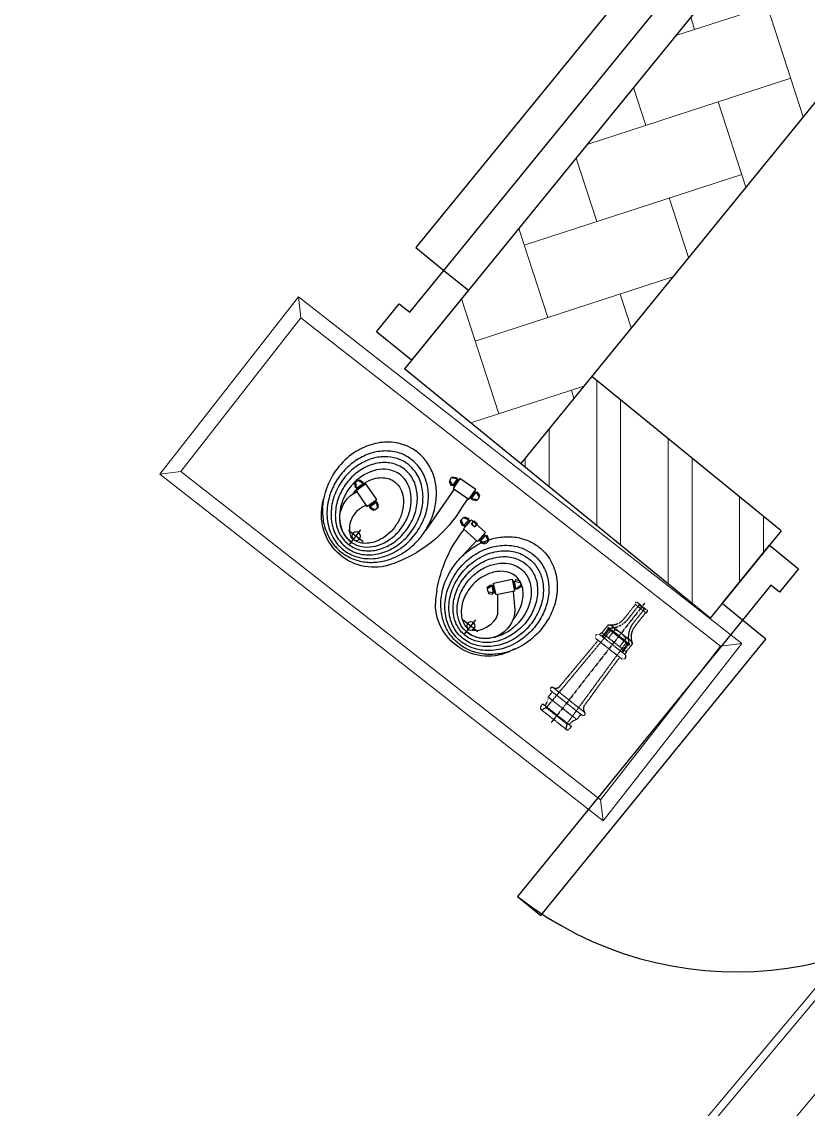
# Model space of a CAD drawing. Header units: inches. Extents: x 257070 to 799932, y -17980 to 269260.
# Drawn here: x 314830 to 315879, y 28275 to 29724 of the extents above; entities that cross this region are included whole.
import ezdxf

# ---------------------------------------------------------------- set-up
doc = ezdxf.new("R2010")
doc.units = ezdxf.units.IN
doc.header["$MEASUREMENT"] = 0
doc.linetypes.add('CENTER', pattern=[2, 1.25, -0.25, 0.25, -0.25])
doc.linetypes.add('HIDDEN', pattern=[0.375, 0.25, -0.125])
doc.layers.add('0-AES-F-HYDRANT PIPE', color=7, linetype='Continuous', lineweight=15, true_color=0xf57247)
for name, color, linetype, lineweight in [('0_AES_DUCT', 53, 'Continuous', 5), ('F--BRICKWALL HATCH', 252, 'Continuous', 20), ('F--BRICKWALL-3', 252, 'Continuous', 30)]:
    doc.layers.add(name, color=color, linetype=linetype, lineweight=lineweight)
for name, color, linetype in [('0_AES_NOZZLE', 7, 'Continuous'), ('0_AES_RRL HOSE PIPE', 7, 'Continuous'), ('basement-1 r.c.c.$0$DSP_R.C.C. HATCH', 253, 'Continuous'), ('DSP_DOOR', 8, 'Continuous')]:
    doc.layers.add(name, color=color, linetype=linetype)

# ---------------------------------------------------------------- blocks, each defined once
blk = doc.blocks.new('L1-L6_STAIRASE BLDG B$0$HB-D12501')
at = {"layer": 'DSP_DOOR', "linetype": 'ByBlock'}
for points in [[(35, 100), (75, 100), (75, 824.9), (35, 824.9)], [(1175, 100), (1215, 100), (1215, 574.9), (1175, 574.9)], [(50, 40), (35, 40), (35, 100), (0, 100), (0, 0), (50, 0)], [(1200, 40), (1215, 40), (1215, 100), (1250, 100), (1250, 0), (1200, 0)]]:
    blk.add_lwpolyline(points, close=True, dxfattribs=at)
for centre, radius, start, end in [((25, 100), 725, 359.999, 89.2098), ((1225, 100), 475, 91.2067, 178.1894)]:
    blk.add_arc(centre, radius, start, end, dxfattribs=at)
blk = doc.blocks.new('A$C18011D2A')
at = {"color": 7, "linetype": 'CENTER'}
blk.add_line((0, 64.3), (0, -103.9), dxfattribs=at)
at = {"color": 7, "linetype": 'HIDDEN'}
for p, q in [((0, 59.9), (-7.3, 59.9)), ((-7.3, 56.9), (-7.3, 38.3)), ((0, 56.9), (-7.3, 56.9)), ((-3.7, 59), (-4.4, 59.9)), ((-3.7, 59), (-3.7, 39.7)), ((3.7, 59), (-3.7, 59)), ((0, 59.9), (7.3, 59.9)), ((0, 56.9), (7.3, 56.9)), ((3.7, 59), (4.4, 59.9)), ((3.7, 59), (3.7, 39.7)), ((7.3, 56.9), (7.3, 38.3)), ((-17.1, 20.6), (-17.1, 9.2)), ((0, 18.3), (-14.7, 18.3)), ((0, 17.1), (-14.7, 17.1)), ((-14.5, -94.4), (-11, 17.1)), ((-14.4, 6.1), (-14.1, 17.1)), ((-13.2, 6.1), (-12.8, 17.2)), ((0, 22), (-12.5, 22)), ((-7.9, 20.6), (-7.9, 9.2)), ((0, 22), (12.5, 22)), ((7.9, 20.6), (7.9, 9.2)), ((13.2, 6.1), (12.8, 17.2)), ((14.4, 6.1), (14.1, 17.1)), ((17.1, 20.6), (17.1, 9.2)), ((-17.7, 9.2), (-17.7, 6.1)), ((0, 9.2), (-17.7, 9.2)), ((0, 6.1), (-17.7, 6.1)), ((0, 0), (-17.7, 0)), ((0, 9.2), (17.7, 9.2)), ((0, 6.1), (17.7, 6.1)), ((0, 0), (17.7, 0)), ((17.7, 9.2), (17.7, 6.1)), ((-17.3, -66.3), (-15.3, -2.5)), ((17.3, -66.3), (15.3, -2.5)), ((0, -72.1), (-22, -72.1)), ((0, -72.1), (22, -72.1)), ((-20.2, -76.4), (-22, -76.4)), ((-20.2, -76.4), (-20.2, -83.8)), ((0, -76.4), (-20.2, -76.4)), ((0, -83.8), (-20.2, -83.8)), ((0, -76.4), (20.2, -76.4)), ((0, -83.8), (20.2, -83.8)), ((20.2, -76.4), (20.2, -83.8)), ((20.2, -76.4), (22, -76.4)), ((-20.2, -93.5), (-20.2, -95.3)), ((0, -93.5), (-20.2, -93.5)), ((-20, -97.4), (-20.2, -95.3)), ((-14.5, -94.4), (-17.2, -99.6)), ((0, -93.5), (20.2, -93.5)), ((14.5, -94.4), (17.2, -99.6)), ((20.2, -93.5), (20.2, -97.2)), ((20.2, -95.5), (20.2, -95.3)), ((0, -99.6), (-17.5, -99.6)), ((0, -99.6), (17.7, -99.6))]:
    blk.add_line(p, q, dxfattribs=at)
at = {"color": 7, "linetype": 'HIDDEN', "ltscale": 1.5}
for p, q in [((0, 18.3), (14.7, 18.3)), ((0, 17.1), (14.7, 17.1)), ((14.5, -94.4), (11, 17.1))]:
    blk.add_line(p, q, dxfattribs=at)
at = {"color": 7, "linetype": 'HIDDEN', "ltscale": 2}
blk.add_line((14.5, -94.4), (-14.5, -94.4), dxfattribs=at)
at = {"color": 7, "linetype": 'HIDDEN'}
for centre, radius, start, end in [((-6.6, 58.4), 1.68, 114.7508, 245.2492), ((6.6, 58.4), 1.68, 294.7508, 65.2492), ((-26.1, 37.1), 18.8, 298.549, 3.6778), ((-30.4, 39.5), 26.8, 307.7938, 1.0065), ((26.1, 37.1), 18.8, 176.3222, 241.451), ((-12.5, 13.8), 8.18, 55.6996, 124.3004), ((-14.7, 17.7), 0.611, 90, 270), ((0, -0.6), 22.6, 69.5852, 110.4148), ((12.5, 13.8), 8.18, 55.6996, 124.3004), ((14.7, 17.7), 0.611, 270, 90), ((-17.7, 3.1), 3.06, 90, 269.9353), ((-17.7, -2.4), 2.45, 358.2007, 89.9353), ((17.7, -2.4), 2.45, 90.0647, 181.7993), ((17.7, 3.1), 3.06, 270.0647, 90), ((-22, -74.3), 2.14, 99.7502, 270), ((-23.4, -66.1), 6.11, 279.7502, 358.2007), ((23.4, -66.1), 6.11, 181.7993, 260.2498), ((22, -74.3), 2.14, 270, 80.2498), ((-34, -93.4), 16.9, 359.7106, 34.9974), ((34, -93.4), 16.9, 145.0026, 180.2894), ((-17.5, -97.2), 2.45, 185.0996, 270), ((17.7, -97.2), 2.45, 270, 0)]:
    blk.add_arc(centre, radius, start, end, dxfattribs=at)
at = {"color": 7, "linetype": 'HIDDEN', "ltscale": 1.5}
blk.add_arc((30.4, 39.5), 26.8, 178.9935, 232.2062, dxfattribs=at)
blk = doc.blocks.new('A$C614B3085')
at = {"color": 7}
for p, q in [((59.2, 175.2), (44.1, 189.4)), ((29.2, 177), (45.7, 163.9)), ((62.3, 174.9), (63.4, 175.8)), ((62.3, 174.8), (67.9, 168.2)), ((62.3, 173.8), (62.8, 174.2)), ((63.4, 175.8), (69.9, 177.6)), ((63.4, 175.8), (69, 169.2)), ((68.4, 178.8), (63.8, 177.4)), ((63.8, 177.4), (64.3, 176)), ((66.7, 168.6), (67.2, 169.1)), ((67.9, 168.2), (69, 169.2)), ((69.2, 177.4), (68.4, 178.8)), ((69, 169.2), (71.9, 175.3)), ((70.7, 169.3), (69.5, 170)), ((71.9, 175.3), (69.9, 177.6)), ((72.9, 173.6), (70.7, 169.3)), ((71.6, 174.6), (72.9, 173.6)), ((40.4, 154.9), (42.5, 159.2)), ((44.2, 159.3), (41.4, 153.2)), ((42.5, 159.2), (43.8, 158.5)), ((45.2, 160.3), (44.2, 159.3)), ((44.2, 159.3), (49.9, 152.8)), ((45.3, 160.3), (50.9, 153.7)), ((46.3, 160.1), (45.8, 159.7)), ((41.7, 153.8), (40.4, 154.9)), ((43.3, 150.9), (41.4, 153.2)), ((49.9, 152.8), (43.3, 150.9)), ((44, 151.1), (44.9, 149.6)), ((44.9, 149.6), (49.4, 151.1)), ((49.4, 151.1), (48.9, 152.4)), ((50.9, 153.7), (49.9, 152.8)), ((50.7, 155), (50.2, 154.6)), ((81, 118), (79.5, 113.4)), ((79.5, 113.4), (80.9, 113)), ((80.6, 112.2), (82.9, 118.4)), ((80.6, 112.2), (89.2, 112.7)), ((80.6, 110.7), (80.6, 112.2)), ((80.6, 110.7), (89.3, 111.3)), ((82.7, 117.8), (81, 118)), ((81.5, 110.1), (81.4, 110.7)), ((86, 118.7), (82.9, 118.4)), ((89.2, 112.7), (86, 118.7)), ((86.3, 118.1), (87.9, 118.5)), ((87.9, 118.5), (90.1, 114.2)), ((88.3, 110.6), (88.2, 111.2)), ((90.1, 114.2), (88.8, 113.6)), ((89.3, 111.3), (89.2, 112.7)), ((78.4, 108.4), (54, 106.4)), ((93.9, 97.4), (89.2, 97.4)), ((89.2, 92.7), (89.2, 97.4)), ((93.9, 92.7), (93.9, 97.4)), ((81.9, 85.3), (83.2, 85.9)), ((84.1, 81.1), (81.9, 85.3)), ((82.5, 88.2), (91.2, 89)), ((82.5, 88.1), (82.7, 86.7)), ((82.7, 86.7), (91.3, 87.6)), ((82.7, 86.7), (86.1, 80.9)), ((83.3, 88.9), (83.3, 88.3)), ((91.3, 87.6), (89.1, 81.1)), ((89.2, 92.7), (93.9, 92.7)), ((90, 89.6), (90.1, 88.9)), ((91, 81.7), (92.4, 86.3)), ((92.4, 86.3), (91.1, 86.6)), ((91.2, 89), (91.3, 87.6)), ((85.8, 81.5), (84.1, 81.1)), ((89.1, 81.1), (86.1, 80.9)), ((89.4, 81.9), (91, 81.7)), ((109.3, 72), (96.9, 72.7)), ((113.2, 81.1), (111.1, 76.8)), ((111.1, 76.8), (112.4, 76.2)), ((111.8, 74), (111.9, 75.4)), ((111.8, 73.9), (120.4, 73.3)), ((111.9, 75.4), (115.2, 81.3)), ((111.9, 75.4), (120.5, 74.8)), ((112.6, 73.2), (112.6, 73.9)), ((114.8, 80.7), (113.2, 81.1)), ((118.2, 81.1), (115.2, 81.3)), ((120.5, 74.8), (118.2, 81.1)), ((118.4, 80.4), (120.1, 80.6)), ((119.3, 72.7), (119.3, 73.4)), ((120.1, 80.6), (121.7, 76.1)), ((121.7, 76.1), (120.3, 75.7)), ((120.4, 73.3), (120.5, 74.8)), ((108.1, 53.6), (52.2, 56.8)), ((109.5, 48.6), (110.8, 49)), ((111.1, 44.1), (109.5, 48.6)), ((110.5, 51.3), (110.4, 49.9)), ((110.4, 49.9), (113, 43.7)), ((110.4, 49.9), (119.1, 49.6)), ((110.5, 51.4), (119.2, 51)), ((111.3, 52), (111.3, 51.4)), ((119.1, 49.6), (116, 43.5)), ((118.1, 51.7), (118.1, 51)), ((120, 48.1), (118.7, 48.7)), ((119.2, 51), (119.1, 49.6)), ((112.7, 44.3), (111.1, 44.1)), ((116, 43.5), (113, 43.7)), ((116.4, 44.2), (118, 43.8)), ((118, 43.8), (120, 48.1)), ((34.3, -2.3), (33.8, -7.1)), ((33.8, -7.1), (35.3, -7.2)), ((36, -2.1), (34.3, -2.3)), ((35.1, -8.1), (36.1, -1.4)), ((35.1, -8.1), (43.4, -5.7)), ((35.5, -9.5), (35.1, -8.1)), ((35.5, -9.5), (43.8, -7)), ((39, -0.5), (36.1, -1.4)), ((36.5, -9.9), (36.3, -9.3)), ((43.4, -5.7), (39, -0.5)), ((39.5, -1.1), (41, -0.3)), ((41, -0.3), (44, -4)), ((43, -8), (42.8, -7.3)), ((44, -4), (42.9, -4.9)), ((43.8, -7), (43.4, -5.7)), ((41.9, -33.9), (43.1, -33)), ((45, -37.6), (41.9, -33.9)), ((42, -30.9), (50.3, -28.4)), ((42, -31), (42.4, -32.4)), ((42.4, -32.4), (50.7, -29.8)), ((42.4, -32.4), (46.9, -37.3)), ((42.6, -30.1), (42.7, -30.7)), ((49.1, -28.1), (49.2, -28.7)), ((50.7, -29.8), (49.8, -36.5)), ((49.9, -35.8), (51.6, -35.6)), ((50.3, -28.4), (50.7, -29.8)), ((52.1, -30.8), (50.7, -30.7)), ((51.6, -35.6), (52.1, -30.8)), ((46.5, -36.8), (45, -37.6)), ((49.8, -36.5), (46.9, -37.3))]:
    blk.add_line(p, q, dxfattribs=at)
at = {"color": 8}
for p, q in [((0, 151.1), (0, 171.8)), ((-11.5, 161.9), (8.8, 161.9)), ((-11.5, 0), (8.8, 0)), ((0, -10.8), (0, 9.9))]:
    blk.add_line(p, q, dxfattribs=at)
at = {"color": 7}
for points in [[(60.3, 176.2), (44.3, 162.6), (52.9, 152.3), (69, 166)], [(79.9, 88.8), (78.3, 109.8), (91.7, 110.9), (93.3, 89.8)], [(108, 52.4), (109.4, 73.4), (122.7, 72.6), (121.4, 51.5)], [(39.6, -31), (33.4, -10.8), (46.3, -6.9), (52.4, -27.1)]]:
    blk.add_lwpolyline(points, close=True, dxfattribs=at)
at = {"color": 8}
for centre in [(0, 161.9), (0, 0)]:
    blk.add_circle(centre, 4.69, dxfattribs=at)
at = {"color": 7}
blk.add_circle((91.5, 95), 2.35, dxfattribs=at)
for centre, radius, start, end in [((31.3, 161.5), 58.4, 111.7317, 231.8736), ((24.7, 162.8), 32.9, 53.9611, 182.5425), ((19.8, 151.2), 27.5, 69.8281, 152.9906), ((78.1, 236.7), 146.8, 241.3271, 270.6707), ((79.8, -72.9), 146.8, 83.2557, 120.2076), ((31, 1), 58.4, 129.6611, 249.803), ((24.5, -0.4), 32.9, 178.9922, 296.4516), ((19.2, 11), 27.5, 208.5441, 302.2974)]:
    blk.add_arc(centre, radius, start, end, dxfattribs=at)
for points, knots in [([(115.3, 171.6), (115.7, 167.3), (115.5, 163.1), (114, 153.9), (112.5, 148.9), (108, 139.5), (105.1, 135.1), (98.2, 127), (94.2, 123.3), (84.9, 116.6), (79.6, 113.7), (69.2, 109.6), (64.3, 108.1), (54.2, 106.2), (49, 105.7), (38.7, 105.8), (33.6, 106.3), (22.1, 108.5), (15.8, 110.6), (4.2, 116.3), (-1.2, 120), (-9.6, 127.8), (-12.9, 131.7), (-18.3, 140.3), (-20.4, 144.9), (-23.5, 155.6), (-24.2, 161.7), (-23.4, 172.8), (-22.3, 177.8), (-18.8, 187.2), (-16.4, 191.7), (-10.5, 200.1), (-7, 204), (3.3, 212.9), (10.8, 217.3), (26.9, 223.5), (35.6, 225.2), (53.1, 225.9), (61.8, 224.9), (76.9, 220.4), (83.3, 217.5), (95, 209.8), (100.1, 205.1), (108.3, 194.5), (111.4, 188.4), (114.4, 178.7), (115, 175.1), (115.3, 171.6)], [0, 0, 0, 0, 0.205288, 0.205288, 0.4535, 0.4535, 0.701712, 0.701712, 0.949924, 0.949924, 1.220448, 1.220448, 1.446987, 1.446987, 1.673525, 1.673525, 1.900064, 1.900064, 2.194662, 2.194662, 2.489261, 2.489261, 2.73148, 2.73148, 2.973698, 2.973698, 3.271684, 3.271684, 3.513214, 3.513214, 3.754744, 3.754744, 3.996273, 3.996273, 4.380273, 4.380273, 4.764273, 4.764273, 5.148273, 5.148273, 5.467203, 5.467203, 5.788091, 5.788091, 6.108979, 6.108979, 6.283185, 6.283185, 6.283185, 6.283185]), ([(104.9, 170.7), (105.3, 166.9), (105.1, 163), (103.1, 151.6), (99.8, 144.2), (91.3, 133), (87, 128.8), (77, 121.7), (71.4, 118.8), (59.4, 114.5), (53.1, 113.2), (39, 112), (31.2, 112.6), (16.4, 116.1), (9.4, 119), (-2.7, 126.8), (-7.9, 131.7), (-15.1, 142), (-17.5, 147.1), (-20.4, 157.8), (-20.8, 163.4), (-19.5, 175.1), (-17.5, 181.2), (-11.2, 192.5), (-6.9, 197.7), (3.5, 206.6), (9.6, 210.2), (21.6, 215.2), (27.4, 216.8), (39.2, 218.5), (45.2, 218.6), (57.1, 217.5), (62.9, 216.2), (73.8, 212.3), (78.9, 209.7), (87.9, 203.3), (91.9, 199.5), (98.4, 191.1), (100.9, 186.5), (103.8, 178), (104.6, 174.4), (104.9, 170.7)], [0, 0, 0, 0, 0.215384, 0.215384, 0.646151, 0.646151, 0.954916, 0.954916, 1.263681, 1.263681, 1.572446, 1.572446, 1.943881, 1.943881, 2.315315, 2.315315, 2.686749, 2.686749, 2.996171, 2.996171, 3.305592, 3.305592, 3.654146, 3.654146, 4.002699, 4.002699, 4.351253, 4.351253, 4.638463, 4.638463, 4.925672, 4.925672, 5.212882, 5.212882, 5.500092, 5.500092, 5.787302, 5.787302, 6.074512, 6.074512, 6.283185, 6.283185, 6.283185, 6.283185]), ([(98.4, 170.1), (98.7, 166.6), (98.5, 163), (96.9, 154.1), (94.8, 148.8), (88.5, 139.1), (84.4, 134.6), (74.5, 127), (68.8, 123.9), (56.5, 119.4), (49.9, 118.1), (36.6, 117.3), (30, 117.9), (17.3, 120.9), (11.4, 123.3), (0.9, 129.7), (-3.6, 133.6), (-10.8, 142.6), (-13.4, 147.6), (-16.4, 158), (-16.8, 163.5), (-15.4, 174.3), (-13.6, 179.6), (-7.9, 189.6), (-4, 194.2), (5.4, 202.2), (10.9, 205.5), (23, 210.5), (29.5, 212.1), (42.7, 213.4), (49.4, 213), (62.3, 210.6), (68.4, 208.4), (78.4, 202.9), (82.5, 199.8), (89.4, 192.8), (92.2, 188.9), (96.3, 180.6), (97.7, 176.2), (98.3, 171.2), (98.4, 170.7), (98.4, 170.1)], [0, 0, 0, 0, 0.226341, 0.226341, 0.570151, 0.570151, 0.91396, 0.91396, 1.257769, 1.257769, 1.601578, 1.601578, 1.945387, 1.945387, 2.289196, 2.289196, 2.633005, 2.633005, 2.976815, 2.976815, 3.320624, 3.320624, 3.664433, 3.664433, 4.008242, 4.008242, 4.352051, 4.352051, 4.69586, 4.69586, 5.039669, 5.039669, 5.383478, 5.383478, 5.672237, 5.672237, 5.960995, 5.960995, 6.249754, 6.249754, 6.283185, 6.283185, 6.283185, 6.283185]), ([(91.7, 169.6), (92, 166.2), (91.7, 162.7), (90, 154.7), (88, 150), (82.1, 141.4), (78.2, 137.5), (68.9, 130.7), (63.6, 128), (52, 124.2), (45.9, 123.1), (33.5, 122.8), (27.4, 123.5), (15.9, 126.7), (10.5, 129.1), (1.4, 135.3), (-2.5, 139), (-8.3, 147.1), (-10.3, 151.6), (-12.4, 160.8), (-12.5, 165.5), (-10.7, 174.9), (-8.8, 179.6), (-3.1, 188.2), (0.7, 192.3), (9.7, 199.1), (15, 201.9), (26.5, 205.9), (32.6, 207.1), (45, 207.7), (51.1, 207), (62.7, 204), (68.1, 201.7), (77.5, 195.7), (81.4, 192.1), (87.5, 184), (89.6, 179.6), (91.2, 173.2), (91.5, 171.4), (91.7, 169.6)], [0, 0, 0, 0, 0.25184, 0.25184, 0.598649, 0.598649, 0.945459, 0.945459, 1.292268, 1.292268, 1.639078, 1.639078, 1.985887, 1.985887, 2.332697, 2.332697, 2.679507, 2.679507, 3.026316, 3.026316, 3.373126, 3.373126, 3.719868, 3.719868, 4.066611, 4.066611, 4.413354, 4.413354, 4.760096, 4.760096, 5.106839, 5.106839, 5.453582, 5.453582, 5.800324, 5.800324, 6.147067, 6.147067, 6.283185, 6.283185, 6.283185, 6.283185]), ([(84, 168.9), (84.3, 165.6), (84, 162.3), (82.1, 155.6), (80.6, 152.3), (76.1, 145.6), (73, 142.3), (65.5, 136.5), (61.1, 134), (51.4, 130.4), (46.2, 129.2), (35.7, 128.3), (30.4, 128.6), (20.2, 130.6), (15.5, 132.3), (7.1, 136.7), (3.4, 139.4), (-2.4, 145.6), (-4.6, 148.9), (-7.5, 155.9), (-8.3, 159.6), (-8.3, 167.2), (-7.6, 171.2), (-4.5, 178.3), (-2.6, 181.4), (2.3, 187.2), (5.3, 189.9), (12.2, 194.6), (16.1, 196.6), (25.2, 199.9), (30.5, 201), (41.2, 201.7), (46.6, 201.3), (56.7, 199.1), (61.5, 197.3), (69.8, 192.6), (73.3, 189.7), (78.9, 183.4), (81, 180), (83.2, 173.9), (83.8, 171.4), (84, 168.9)], [0, 0, 0, 0, 0.295323, 0.295323, 0.590646, 0.590646, 0.917251, 0.917251, 1.243857, 1.243857, 1.570462, 1.570462, 1.897068, 1.897068, 2.223673, 2.223673, 2.550279, 2.550279, 2.876884, 2.876884, 3.20349, 3.20349, 3.556379, 3.556379, 3.838783, 3.838783, 4.121187, 4.121187, 4.403591, 4.403591, 4.734149, 4.734149, 5.064708, 5.064708, 5.395267, 5.395267, 5.725825, 5.725825, 6.056384, 6.056384, 6.283185, 6.283185, 6.283185, 6.283185]), ([(33.9, 194.4), (38, 194.6), (42.1, 194.3), (49.5, 192.9), (52.8, 191.8), (58.7, 189.2), (61.4, 187.6), (66, 184), (67.9, 182), (70.9, 178), (72, 175.8), (73.5, 171.9), (73.9, 170), (74.1, 168.1), (74.3, 165.3), (74, 162.4), (72.2, 156.6), (70.6, 153.6), (66.6, 148.6), (64.5, 146.4), (58.9, 142.1), (55.1, 140), (46.8, 136.8), (42.3, 135.7), (33.9, 134.9), (30, 135), (22.5, 136), (19, 136.9), (12.4, 139.4), (9.4, 141), (4.4, 144.7), (2.2, 146.7), (-1.2, 151), (-2.4, 153.2), (-4.1, 157.7), (-4.6, 159.9), (-4.7, 162.7), (-4.8, 163.2), (-4.7, 163.7)], [4.751438, 4.751438, 4.751438, 4.751438, 5.039559, 5.039559, 5.294517, 5.294517, 5.549475, 5.549475, 5.804433, 5.804433, 6.059391, 6.059391, 6.283185, 6.283185, 6.283185, 6.614372, 6.614372, 6.94556, 6.94556, 7.196534, 7.196534, 7.519073, 7.519073, 7.841611, 7.841611, 8.110457, 8.110457, 8.379303, 8.379303, 8.648149, 8.648149, 8.916996, 8.916996, 9.185842, 9.185842, 9.454688, 9.454688, 9.513579, 9.513579, 9.513579, 9.513579]), ([(7.7, 107.9), (4.8, 109.3), (1.9, 110.9), (-2.1, 113.6), (-3.5, 114.5), (-4.7, 115.5)], [2.1889829, 2.1889829, 2.1889829, 2.1889829, 2.3253491, 2.3253491, 2.3942891, 2.3942891, 2.3942891, 2.3942891]), ([(115.3, -6.8), (115.5, -2.5), (115.2, 1.7), (113.5, 10.9), (111.8, 15.8), (107.1, 25.1), (104.1, 29.5), (96.9, 37.4), (92.8, 40.9), (83.4, 47.3), (78, 50.1), (67.5, 54), (62.5, 55.3), (52.4, 56.9), (47.2, 57.3), (36.9, 57), (31.8, 56.3), (20.3, 53.8), (14.1, 51.5), (2.7, 45.5), (-2.6, 41.7), (-10.8, 33.7), (-14, 29.6), (-19.2, 20.9), (-21.1, 16.3), (-24, 5.5), (-24.5, -0.7), (-23.4, -11.7), (-22.2, -16.6), (-18.4, -26), (-15.9, -30.5), (-9.8, -38.7), (-6.2, -42.4), (4.4, -51.1), (12, -55.3), (28.3, -61), (37, -62.6), (54.5, -62.8), (63.2, -61.5), (78.1, -56.6), (84.5, -53.5), (95.9, -45.6), (100.9, -40.7), (108.9, -29.8), (111.8, -23.8), (114.5, -13.9), (115.1, -10.3), (115.3, -6.8)], [0, 0, 0, 0, 0.205288, 0.205288, 0.4535, 0.4535, 0.701712, 0.701712, 0.949924, 0.949924, 1.220448, 1.220448, 1.446987, 1.446987, 1.673525, 1.673525, 1.900064, 1.900064, 2.194662, 2.194662, 2.489261, 2.489261, 2.73148, 2.73148, 2.973698, 2.973698, 3.271684, 3.271684, 3.513214, 3.513214, 3.754744, 3.754744, 3.996273, 3.996273, 4.380273, 4.380273, 4.764273, 4.764273, 5.148273, 5.148273, 5.467203, 5.467203, 5.788091, 5.788091, 6.108979, 6.108979, 6.283185, 6.283185, 6.283185, 6.283185]), ([(104.8, -6.2), (105.1, -2.3), (104.8, 1.5), (102.5, 12.9), (99, 20.2), (90.2, 31.1), (85.8, 35.2), (75.6, 42), (69.9, 44.8), (57.8, 48.7), (51.5, 49.9), (37.3, 50.7), (29.6, 49.9), (14.9, 46.1), (8, 42.9), (-4, 34.8), (-9, 29.7), (-15.9, 19.3), (-18.2, 14.1), (-20.7, 3.3), (-21, -2.2), (-19.4, -13.9), (-17.2, -19.9), (-10.6, -31.1), (-6.2, -36.1), (4.4, -44.7), (10.6, -48.2), (22.7, -52.9), (28.6, -54.3), (40.4, -55.7), (46.5, -55.7), (58.2, -54.3), (64, -52.8), (74.8, -48.6), (79.8, -45.9), (88.7, -39.2), (92.6, -35.3), (98.9, -26.7), (101.3, -22), (104, -13.6), (104.6, -9.9), (104.8, -6.2)], [0, 0, 0, 0, 0.215384, 0.215384, 0.646151, 0.646151, 0.954916, 0.954916, 1.263681, 1.263681, 1.572446, 1.572446, 1.943881, 1.943881, 2.315315, 2.315315, 2.686749, 2.686749, 2.996171, 2.996171, 3.305592, 3.305592, 3.654146, 3.654146, 4.002699, 4.002699, 4.351253, 4.351253, 4.638463, 4.638463, 4.925672, 4.925672, 5.212882, 5.212882, 5.500092, 5.500092, 5.787302, 5.787302, 6.074512, 6.074512, 6.283185, 6.283185, 6.283185, 6.283185]), ([(5.9, 54), (3.1, 52.5), (0.3, 50.8), (-3.7, 48), (-5, 47), (-6.3, 46)], [2.1889829, 2.1889829, 2.1889829, 2.1889829, 2.3253491, 2.3253491, 2.3942891, 2.3942891, 2.3942891, 2.3942891]), ([(98.3, -5.8), (98.5, -2.2), (98.2, 1.3), (96.3, 10.2), (94.1, 15.4), (87.6, 25), (83.3, 29.4), (73.3, 36.7), (67.5, 39.6), (55.1, 43.8), (48.4, 45), (35.1, 45.4), (28.5, 44.6), (15.9, 41.3), (10, 38.7), (-0.3, 32), (-4.7, 27.9), (-11.6, 18.8), (-14, 13.7), (-16.8, 3.2), (-17, -2.3), (-15.3, -13), (-13.4, -18.3), (-7.4, -28.1), (-3.4, -32.6), (6.2, -40.3), (11.8, -43.5), (24, -48.1), (30.5, -49.5), (43.8, -50.5), (50.5, -50), (63.3, -47.2), (69.3, -44.8), (79.1, -39.1), (83.1, -35.9), (89.9, -28.7), (92.6, -24.8), (96.5, -16.3), (97.7, -11.9), (98.2, -6.8), (98.3, -6.3), (98.3, -5.8)], [0, 0, 0, 0, 0.226341, 0.226341, 0.570151, 0.570151, 0.91396, 0.91396, 1.257769, 1.257769, 1.601578, 1.601578, 1.945387, 1.945387, 2.289196, 2.289196, 2.633005, 2.633005, 2.976815, 2.976815, 3.320624, 3.320624, 3.664433, 3.664433, 4.008242, 4.008242, 4.352051, 4.352051, 4.69586, 4.69586, 5.039669, 5.039669, 5.383478, 5.383478, 5.672237, 5.672237, 5.960995, 5.960995, 6.249754, 6.249754, 6.283185, 6.283185, 6.283185, 6.283185]), ([(91.6, -5.4), (91.7, -2), (91.4, 1.4), (89.5, 9.5), (87.3, 14), (81.2, 22.5), (77.2, 26.3), (67.8, 32.8), (62.4, 35.4), (50.7, 38.9), (44.5, 39.8), (32.2, 39.8), (26, 38.9), (14.6, 35.4), (9.4, 32.8), (0.4, 26.5), (-3.4, 22.6), (-9, 14.3), (-10.9, 9.8), (-12.7, 0.6), (-12.7, -4.2), (-10.6, -13.5), (-8.6, -18.1), (-2.7, -26.6), (1.2, -30.5), (10.4, -37.1), (15.8, -39.8), (27.4, -43.5), (33.5, -44.5), (45.9, -44.7), (52, -43.9), (63.5, -40.7), (68.9, -38.2), (78.1, -31.9), (81.9, -28.2), (87.8, -20), (89.8, -15.5), (91.2, -9.1), (91.4, -7.2), (91.6, -5.4)], [0, 0, 0, 0, 0.25184, 0.25184, 0.598649, 0.598649, 0.945459, 0.945459, 1.292268, 1.292268, 1.639078, 1.639078, 1.985887, 1.985887, 2.332697, 2.332697, 2.679507, 2.679507, 3.026316, 3.026316, 3.373126, 3.373126, 3.719868, 3.719868, 4.066611, 4.066611, 4.413354, 4.413354, 4.760096, 4.760096, 5.106839, 5.106839, 5.453582, 5.453582, 5.800324, 5.800324, 6.147067, 6.147067, 6.283185, 6.283185, 6.283185, 6.283185]), ([(83.8, -5), (84, -1.7), (83.6, 1.7), (81.7, 8.3), (80.1, 11.6), (75.4, 18.1), (72.2, 21.4), (64.5, 27), (60, 29.3), (50.3, 32.7), (45, 33.7), (34.5, 34.3), (29.2, 33.9), (19.1, 31.6), (14.4, 29.8), (6.1, 25.2), (2.6, 22.3), (-3.1, 16.1), (-5.2, 12.6), (-8, 5.6), (-8.6, 1.9), (-8.5, -5.7), (-7.6, -9.7), (-4.4, -16.7), (-2.4, -19.8), (2.7, -25.5), (5.7, -28.1), (12.8, -32.6), (16.8, -34.5), (26, -37.5), (31.3, -38.5), (42, -38.9), (47.4, -38.3), (57.4, -35.9), (62.1, -33.9), (70.3, -29), (73.8, -26.1), (79.2, -19.6), (81.2, -16.1), (83.2, -10), (83.7, -7.5), (83.8, -5)], [0, 0, 0, 0, 0.295323, 0.295323, 0.590646, 0.590646, 0.917251, 0.917251, 1.243857, 1.243857, 1.570462, 1.570462, 1.897068, 1.897068, 2.223673, 2.223673, 2.550279, 2.550279, 2.876884, 2.876884, 3.20349, 3.20349, 3.556379, 3.556379, 3.838783, 3.838783, 4.121187, 4.121187, 4.403591, 4.403591, 4.734149, 4.734149, 5.064708, 5.064708, 5.395267, 5.395267, 5.725825, 5.725825, 6.056384, 6.056384, 6.283185, 6.283185, 6.283185, 6.283185]), ([(34.5, -31.8), (38.6, -31.9), (42.7, -31.5), (50, -29.8), (53.3, -28.7), (59.2, -25.9), (61.8, -24.2), (66.3, -20.5), (68.1, -18.5), (71, -14.3), (72.1, -12.2), (73.5, -8.2), (73.8, -6.3), (73.9, -4.4), (74.1, -1.6), (73.7, 1.3), (71.7, 7.1), (70.1, 10), (66, 14.9), (63.8, 17), (58.1, 21.2), (54.2, 23.2), (45.9, 26.2), (41.3, 27.1), (32.9, 27.7), (29, 27.5), (21.6, 26.3), (18, 25.3), (11.5, 22.6), (8.6, 20.9), (3.6, 17.1), (1.5, 15), (-1.7, 10.7), (-2.9, 8.4), (-4.5, 3.9), (-4.9, 1.7), (-5, -1.1), (-5, -1.6), (-5, -2.1)], [4.751438, 4.751438, 4.751438, 4.751438, 5.039559, 5.039559, 5.294517, 5.294517, 5.549475, 5.549475, 5.804433, 5.804433, 6.059391, 6.059391, 6.283185, 6.283185, 6.283185, 6.614372, 6.614372, 6.94556, 6.94556, 7.196534, 7.196534, 7.519073, 7.519073, 7.841611, 7.841611, 8.110457, 8.110457, 8.379303, 8.379303, 8.648149, 8.648149, 8.916996, 8.916996, 9.185842, 9.185842, 9.454688, 9.454688, 9.513579, 9.513579, 9.513579, 9.513579])]:
    blk.add_open_spline(points, degree=3, knots=knots, dxfattribs=at)
blk = doc.blocks.new('A$C10BD2D78')
at = {"layer": '0_AES_DUCT', "color": 1, "ltscale": 0.25}
for p, q in [((0.02, 0.28), (0, 0.3)), ((0.73, 0.28), (0.75, 0.3)), ((0, 0), (0.02, 0.02)), ((0.73, 0.02), (0.75, 0))]:
    blk.add_line(p, q, dxfattribs=at)
for points in [[(0, 0), (0.75, 0), (0.75, 0.3), (0, 0.3)], [(0.02, 0.02), (0.73, 0.02), (0.73, 0.28), (0.02, 0.28)]]:
    blk.add_lwpolyline(points, close=True, dxfattribs=at)
at = {"layer": '0_AES_NOZZLE', "extrusion": (-4.77796e-09, 1.89409e-09, 1), "xscale": 0.0012, "yscale": 0.0012, "zscale": 0.0012, "rotation": 179.9999605823117}
blk.add_blockref('A$C18011D2A', (0.1351, 0.1145, -0.0321), dxfattribs=at)
at = {"layer": '0_AES_RRL HOSE PIPE', "extrusion": (4.77796e-09, -1.89409e-09, -1), "xscale": 0.001199999999999999, "yscale": 0.001199999999999999, "zscale": -0.001199999999999999, "rotation": 270.0000394176883}
blk.add_blockref('A$C614B3085', (-0.493, 0.2038, 0), dxfattribs=at)

msp = doc.modelspace()

# ---------------------------------------------------------------- hatches: boundary and pattern name
at = {"layer": 'F--BRICKWALL HATCH', "ltscale": 0.1}
h = msp.add_hatch(dxfattribs=at)
h.set_pattern_fill('AR-HBONE', color=8, angle=153, style=0)
h.set_pattern_definition([(198, (8796.36, -685026.5), (-65.231215, -128.023469), [304.8, -101.6]), (288, (8699.73, -685057.9), (-65.231215, -128.023469), [304.8, -101.6])])
h.paths.add_polyline_path([(315541.4, 29100.1), (315988, 29648.6), (316791.8, 28994.1), (316345.2, 28445.6)], flags=9)
h.paths.add_polyline_path([(315495.4, 29134.8), (315969.1, 29716.3), (317190.8, 28721.3), (317226.6, 28765.2), (317317.1, 28876.3), (315940.3, 29997.7), (315340.4, 29261.1)])
h = msp.add_hatch(dxfattribs=at)
h.set_pattern_fill('ANSI32', color=8, scale=10, angle=45, style=0)
h.set_pattern_definition([(90, (8796.36, -685026.505), (-95.25, 8e-09), []), (90, (8828.11, -684994.755), (-95.25, 8e-09), [])])
h.paths.add_polyline_path([(315590.2, 29251.1), (315495.4, 29134.8), (315748, 28929.1), (315763.8, 28948.5), (315763.8, 28948.5), (315826.9, 29026), (315842.7, 29045.4)])

# ---------------------------------------------------------------- linework, layer by layer
at = {"layer": '0-AES-F-HYDRANT PIPE', "ltscale": 1000, "elevation": 0}
for points in [[(298560, 199254.3), (306299.3, 191518.5), (303674.8, 186661.1), (303021.5, 184651.6), (302364.1, 181786.7), (300921.7, 172158.6), (299819.3, 165298.1), (300856.5, 157327.4), (304596.1, 129961.1), (302217.5, 112260.5), (301274.8, 108098.1), (289067.5, 74311.6), (287809.7, 71124.6), (293812.1, 51998.3), (294251.5, 50437.6), (302069.9, 35087.4), (313354.7, 25414.2), (316460.8, 29119.1)], [(298555.3, 199244.9), (306286.9, 191516.7), (303665.6, 186665), (303011.8, 184654.3), (302354.2, 181788.6), (300911.8, 172160.2), (299809.1, 165298.3), (300846.6, 157326.1), (304586, 129961.1), (302207.6, 112262.3), (301265.2, 108100.9), (289058.1, 74315.1), (287799.1, 71124.9), (293802.5, 51995.4), (294242.1, 50433.9), (302061.8, 35081.1), (313355.9, 25400), (316468.5, 29112.6)], [(298513.6, 199173.1), (306187.8, 191502.2), (303591.5, 186696.8), (302934.4, 184675.7), (302275.3, 181803.5), (300832.5, 172172.5), (299728, 165299.5), (300767, 157315.5), (304505, 129961), (302128.5, 112276.5), (301188, 108123.5), (288983, 74343.5), (287714, 71128), (293725.5, 51972.5), (294167, 50404.5), (301997.5, 35030.5), (313365.2, 25286.2), (316530, 29061.1)]]:
    msp.add_lwpolyline(points, dxfattribs=at)
at = {"layer": 'basement-1 r.c.c.$0$DSP_R.C.C. HATCH', "color": 8}
msp.add_trace([(317575.5, 28481, 0), (317226.6, 28765.2, 0), (315870.5, 26387.5, 0), (315521.6, 26671.7, 0)], dxfattribs=at)
at = {"layer": 'F--BRICKWALL-3', "color": 8}
for p, q in [((315940.3, 29997.7, 0), (315340.4, 29261.1, 0)), ((315969.1, 29716.3, 0), (315495.4, 29134.8, 0)), ((315748, 28929.1, 0), (315340.4, 29261.1, 0)), ((315842.7, 29045.4, 0), (315590.2, 29251.1, 0)), ((315842.7, 29045.4, 0), (315748, 28929.1, 0))]:
    msp.add_line(p, q, dxfattribs=at)

# ---------------------------------------------------------------- block references
at = {"layer": '0_AES_DUCT', "ltscale": 0.25, "xscale": 999.999999999999, "yscale": 999.999999999999, "zscale": 999.999999999999, "rotation": 141.9709176266794}
msp.add_blockref('A$C10BD2D78', (315789.9, 28895, 0), dxfattribs=at)
at = {"layer": 'DSP_DOOR', "color": 8}
for p, xscale, yscale, zscale, rotation in [((314186.8, 30220, 0), 1.199971822500362, 1.199971822500362, 1.199971822500362, 320.836348012304), ((316796.1, 28236.6, 0), 1.000002836954047, 1.000002836954047, 1.000002836954047, 140.8363480186411)]:
    msp.add_blockref('L1-L6_STAIRASE BLDG B$0$HB-D12501', p, dxfattribs=dict(at, xscale=xscale, yscale=yscale, zscale=zscale, rotation=rotation))

doc.saveas('drawing.dxf')
